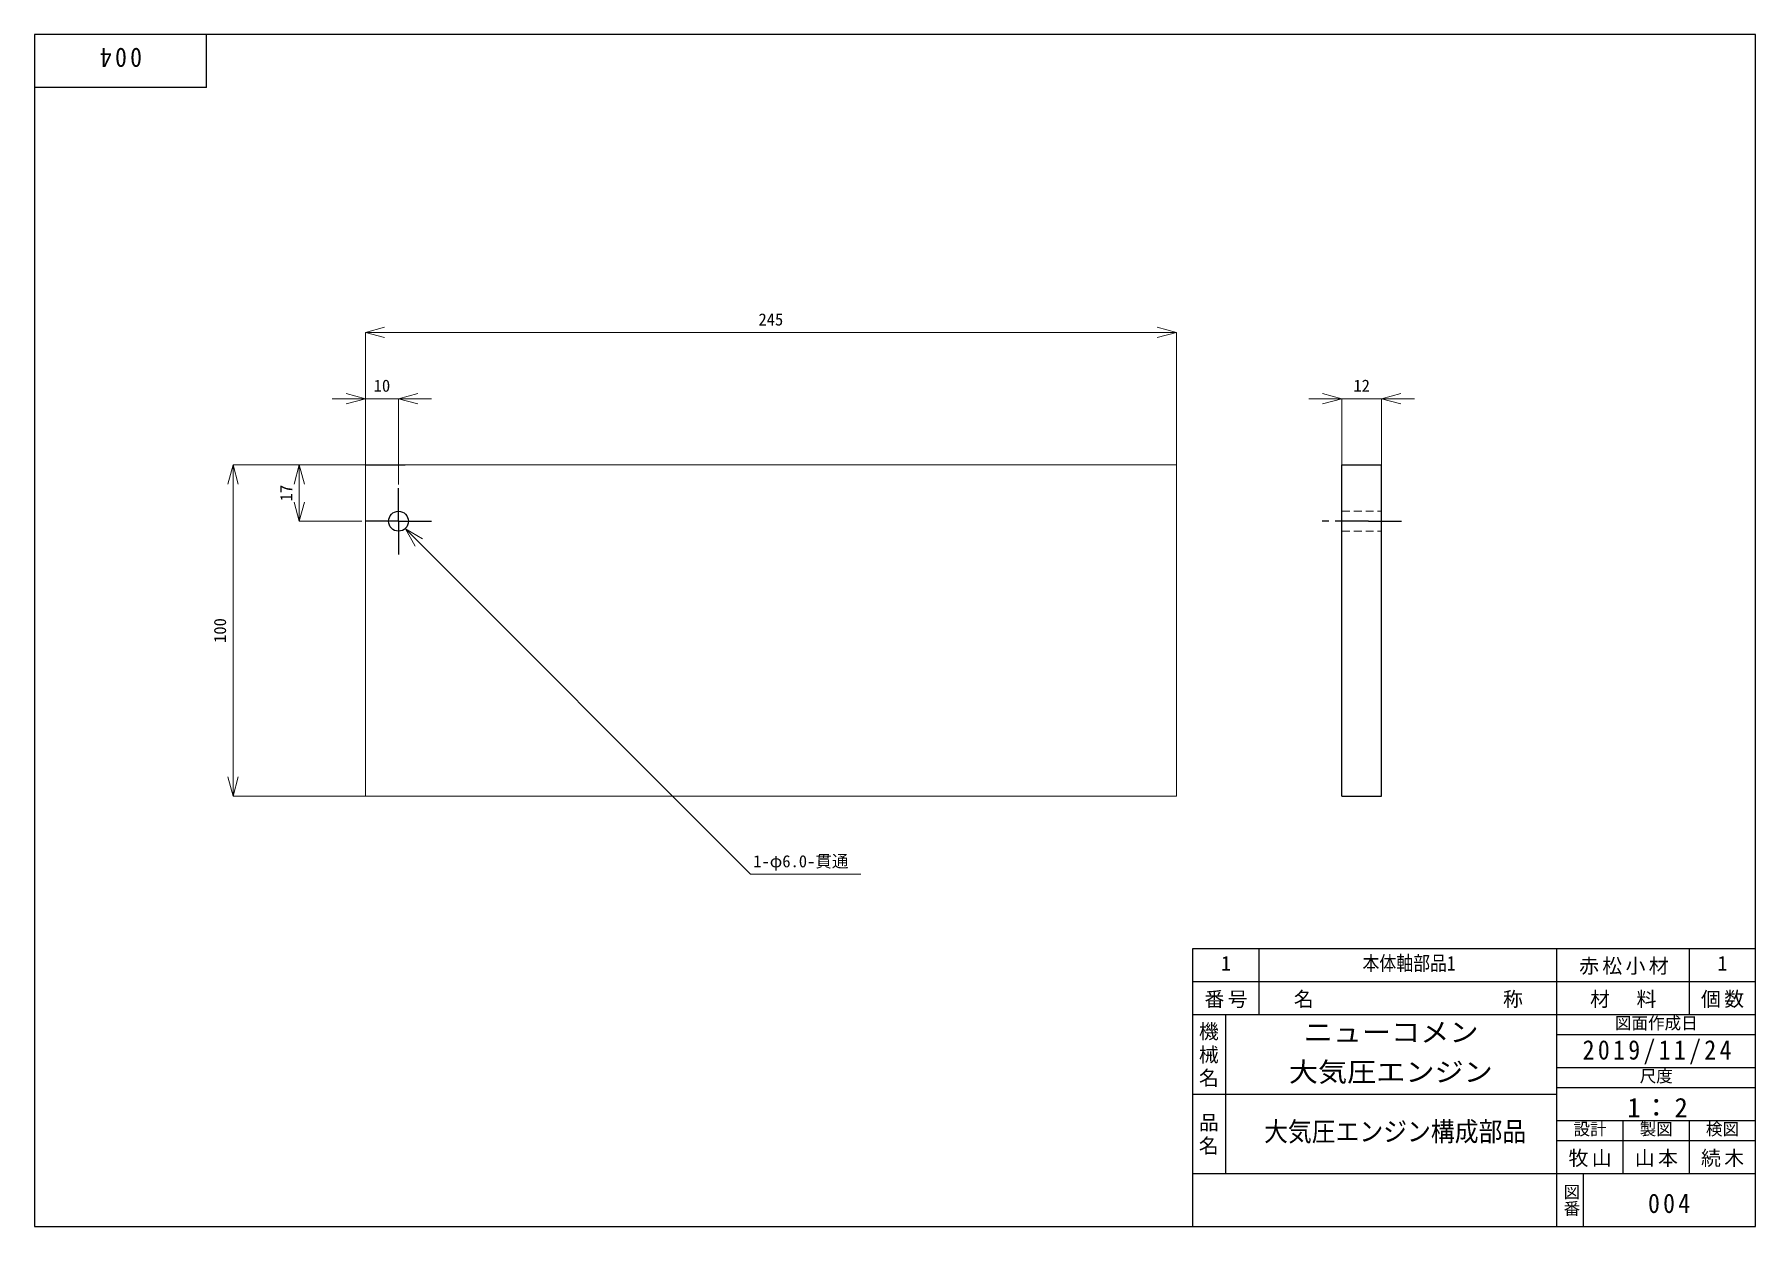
# Model space of a CAD drawing. Units: millimetres at full size, sheet at 1:2. Extents: x -260 to 260, y -187 to 173.
import ezdxf
from ezdxf.enums import TextEntityAlignment as Align

# ---------------------------------------------------------------- set-up
doc = ezdxf.new("R2010")
doc.units = ezdxf.units.MM
doc.header["$LTSCALE"] = 2
doc.linetypes.add('CHAIN1', pattern=[8, 5, -1, 1, -1])
doc.linetypes.add('DASHED1', pattern=[1.8, 1.2, -0.6])
doc.layers.add('0-7_表題欄内文字', color=7, linetype='Continuous')
for name, color, linetype, lineweight in [('0-F_輪郭線・表題欄', 7, 'Continuous', 25), ('1-1_実線', 7, 'Continuous', 25), ('1-2_中央線', 7, 'CHAIN1', 25), ('1-3_隠れ線', 4, 'DASHED1', 9), ('1-9_寸法線', 4, 'Continuous', 9)]:
    doc.layers.add(name, color=color, linetype=linetype, lineweight=lineweight)
doc.styles.add('@ＭＳ ゴシック', font='')
doc.styles.add('ＭＳ ゴシック', font='')
doc.styles.get('@ＭＳ ゴシック').set_extended_font_data('@MS Gothic')
doc.styles.get('ＭＳ ゴシック').set_extended_font_data('MS Gothic')

msp = doc.modelspace()

# ---------------------------------------------------------------- linework, layer by layer
at = {"layer": '0-F_輪郭線・表題欄'}
for p, q in [((-260, 173), (-260, -187)), ((260, 173), (-260, 173)), ((-208, 157), (-208, 173)), ((260, -187), (260, 173)), ((-208, 157), (-260, 157)), ((90, -103), (260, -103)), ((90, -187), (90, -103)), ((110, -123), (110, -103)), ((200, -187), (200, -103)), ((240, -123), (240, -103)), ((90, -113), (260, -113)), ((90, -123), (260, -123)), ((100, -171), (100, -123)), ((200, -129), (260, -129)), ((200, -139), (260, -139)), ((200, -145), (260, -145)), ((90, -147), (200, -147)), ((200, -155), (260, -155)), ((220, -171), (220, -155)), ((240, -171), (240, -155)), ((200, -161), (260, -161)), ((90, -171), (260, -171)), ((208, -187), (208, -171)), ((-260, -187), (260, -187))]:
    msp.add_line(p, q, dxfattribs=at)
at = {"layer": '1-1_実線', "color": 4, "lineweight": 9}
for p, q in [((-160, 83), (85, 83)), ((-160, 63), (-150, 63)), ((-200, 43), (-200, -57)), ((-180, 43), (-180, 26))]:
    msp.add_line(p, q, dxfattribs=at)
at = {"layer": '1-1_実線', "lineweight": 18}
for p, q in [((85, 43), (-160, 43)), ((85, -57), (85, 43))]:
    msp.add_line(p, q, dxfattribs=at)
at = {"layer": '1-1_実線'}
for p, q in [((-160, 43), (-148, 43)), ((135, 43), (147, 43)), ((135, -57), (135, 43)), ((147, -57), (147, 43)), ((135, -57), (147, -57))]:
    msp.add_line(p, q, dxfattribs=at)
at = {"layer": '1-1_実線', "lineweight": 18}
msp.add_lwpolyline([(-160, 43), (-160, -57), (85, -57)], dxfattribs=at)
at = {"layer": '1-1_実線'}
msp.add_circle((-150, 26), 3, dxfattribs=at)
at = {"layer": '1-2_中央線'}
for p, q in [((-150, 26), (-150, 37.086)), ((-150, 26), (-161.086, 26)), ((-150, 26), (-150, 14.914)), ((-150, 26), (-138.914, 26)), ((143.027, 26), (128.829, 26)), ((143.027, 26), (154.113, 26))]:
    msp.add_line(p, q, dxfattribs=at)
at = {"layer": '1-3_隠れ線'}
for p, q in [((135, 29), (147, 29)), ((135, 23), (147, 23))]:
    msp.add_line(p, q, dxfattribs=at)
at = {"layer": '1-9_寸法線'}
for p, q in [((-160, 83), (-154.204, 84.553)), ((85, 83), (79.204, 84.553)), ((-160, 83), (-154.204, 81.447)), ((-160, 83), (-160, 43)), ((85, 83), (79.204, 81.447)), ((85, 83), (85, 43)), ((-160, 63), (-170, 63)), ((-160, 63), (-165.796, 64.553)), ((-160, 63), (-165.796, 61.447)), ((-160, 63), (-160, 53)), ((-150, 63), (-144.204, 64.553)), ((-150, 63), (-140, 63)), ((-150, 63), (-144.204, 61.447)), ((-150, 63), (-150, 37.086)), ((135, 63), (125, 63)), ((135, 63), (129.204, 64.553)), ((135, 63), (129.204, 61.447)), ((135, 63), (135, 43)), ((135, 63), (147, 63)), ((147, 63), (152.796, 64.553)), ((147, 63), (147, 43)), ((147, 63), (152.796, 61.447)), ((147, 63), (157, 63)), ((-200, 43), (-201.553, 37.204)), ((-200, 43), (-198.447, 37.204)), ((-180, 43), (-181.553, 37.204)), ((-180, 43), (-160, 43)), ((-180, 26), (-181.553, 31.796)), ((-180, 26), (-178.447, 31.796)), ((-180, 26), (-161.086, 26)), ((-147.92, 23.657), (-144.92, 18.46)), ((-147.92, 23.657), (-142.724, 20.657)), ((-200, -57), (-201.553, -51.204)), ((-200, -57), (-198.447, -51.204)), ((-200, -57), (-160, -57))]:
    msp.add_line(p, q, dxfattribs=at)
for points in [[(-200, 43), (-180, 43), (-178.447, 37.204)], [(-147.92, 23.657), (-43.645, -80.619), (-10.33, -80.619)]]:
    msp.add_lwpolyline(points, dxfattribs=at)

# ---------------------------------------------------------------- texts
at = {"layer": '0-7_表題欄内文字', "style": 'ＭＳ ゴシック'}
for p in [(98.5, -111), (248.5, -111)]:
    msp.add_text('1', height=4.399, dxfattribs=at).set_placement(p, align=Align.BOTTOM_LEFT)
for s, height, width, p in [('本体軸部品1', 4.399, 0.85, (141.25, -111)), ('ニューコメン', 5.865, 1.1, (123.5, -133)), ('大気圧エンジン', 5.865, 1.1, (119, -145)), ('大気圧エンジン構成部品', 5.865, 0.9, (111.5, -163))]:
    msp.add_text(s, height=height, dxfattribs=dict(at, width=width)).set_placement(p, align=Align.BOTTOM_LEFT)
at = {"layer": '0-7_表題欄内文字', "color": 4, "style": 'ＭＳ ゴシック'}
for s, p in [('図面作成日', (217.5, -128.5)), ('尺度', (225, -144.5)), ('設計', (205, -160.5)), ('製図', (225, -160.5)), ('検図', (245, -160.5))]:
    msp.add_text(s, height=3.666, dxfattribs=at).set_placement(p, align=Align.BOTTOM_LEFT)
at = {"layer": '0-7_表題欄内文字', "color": 4, "style": '@ＭＳ ゴシック'}
msp.add_text('図番', height=3.666, rotation=270, dxfattribs=at).set_placement((201.5, -174), align=Align.BOTTOM_LEFT)
at = {"layer": '0-7_表題欄内文字', "attachment_point": 7}
for s, insert, char_height, rotation, style in [('\\T1.27;\\W0.9;004', (-227.5, 169), 5.865, 180, 'ＭＳ ゴシック'), ('\\T1.17;機械名', (92, -125), 4.399, 270, '@ＭＳ ゴシック'), ('\\T1.17;品名', (92, -152.5), 4.399, 270, '@ＭＳ ゴシック')]:
    msp.add_mtext(s, dxfattribs=dict(at, insert=insert, char_height=char_height, rotation=rotation, style=style))
at = {"layer": '0-7_表題欄内文字', "attachment_point": 7, "style": 'ＭＳ ゴシック'}
for s, insert, char_height in [('\\T1.17;赤松小材', (206.681, -111), 4.399), ('\\T1.17;番号', (93.5, -121), 4.399), ('\\T1.17;名\u3000\u3000\u3000\u3000\u3000\u3000\u3000\u3000称', (120.5, -121), 4.399), ('\\T1.17;材\u3000料', (210, -121), 4.399), ('\\T1.17;個数', (243.5, -121), 4.399), ('\\T1.28;\\W0.9;2019/11/24', (207.75, -138), 5.865), ('\\T1.19;1：2', (221.25, -154), 5.865), ('\\T1.17;牧山', (203.5, -169), 4.399), ('\\T1.17;山本', (223.5, -169), 4.399), ('\\T1.17;続木', (243.5, -169), 4.399), ('\\T1.27;\\W0.9;004', (227.5, -183), 5.865)]:
    msp.add_mtext(s, dxfattribs=dict(at, insert=insert, char_height=char_height))
at = {"layer": '1-1_実線', "color": 4, "style": 'ＭＳ ゴシック'}
msp.add_text('10', height=3.666, dxfattribs=at).set_placement((-157.5, 64), align=Align.BOTTOM_LEFT)
msp.add_text('17', height=3.666, rotation=90, dxfattribs=at).set_placement((-181, 32), align=Align.BOTTOM_LEFT)
at = {"layer": '1-9_寸法線', "style": 'ＭＳ ゴシック'}
for s, p in [('245', (-41.25, 84)), ('12', (138.5, 64)), ('1-φ6.0-貫通', (-42.83, -79.619))]:
    msp.add_text(s, height=3.666, dxfattribs=at).set_placement(p, align=Align.BOTTOM_LEFT)
msp.add_text('100', height=3.666, rotation=90, dxfattribs=at).set_placement((-201, -10.75), align=Align.BOTTOM_LEFT)

doc.saveas('drawing.dxf')
